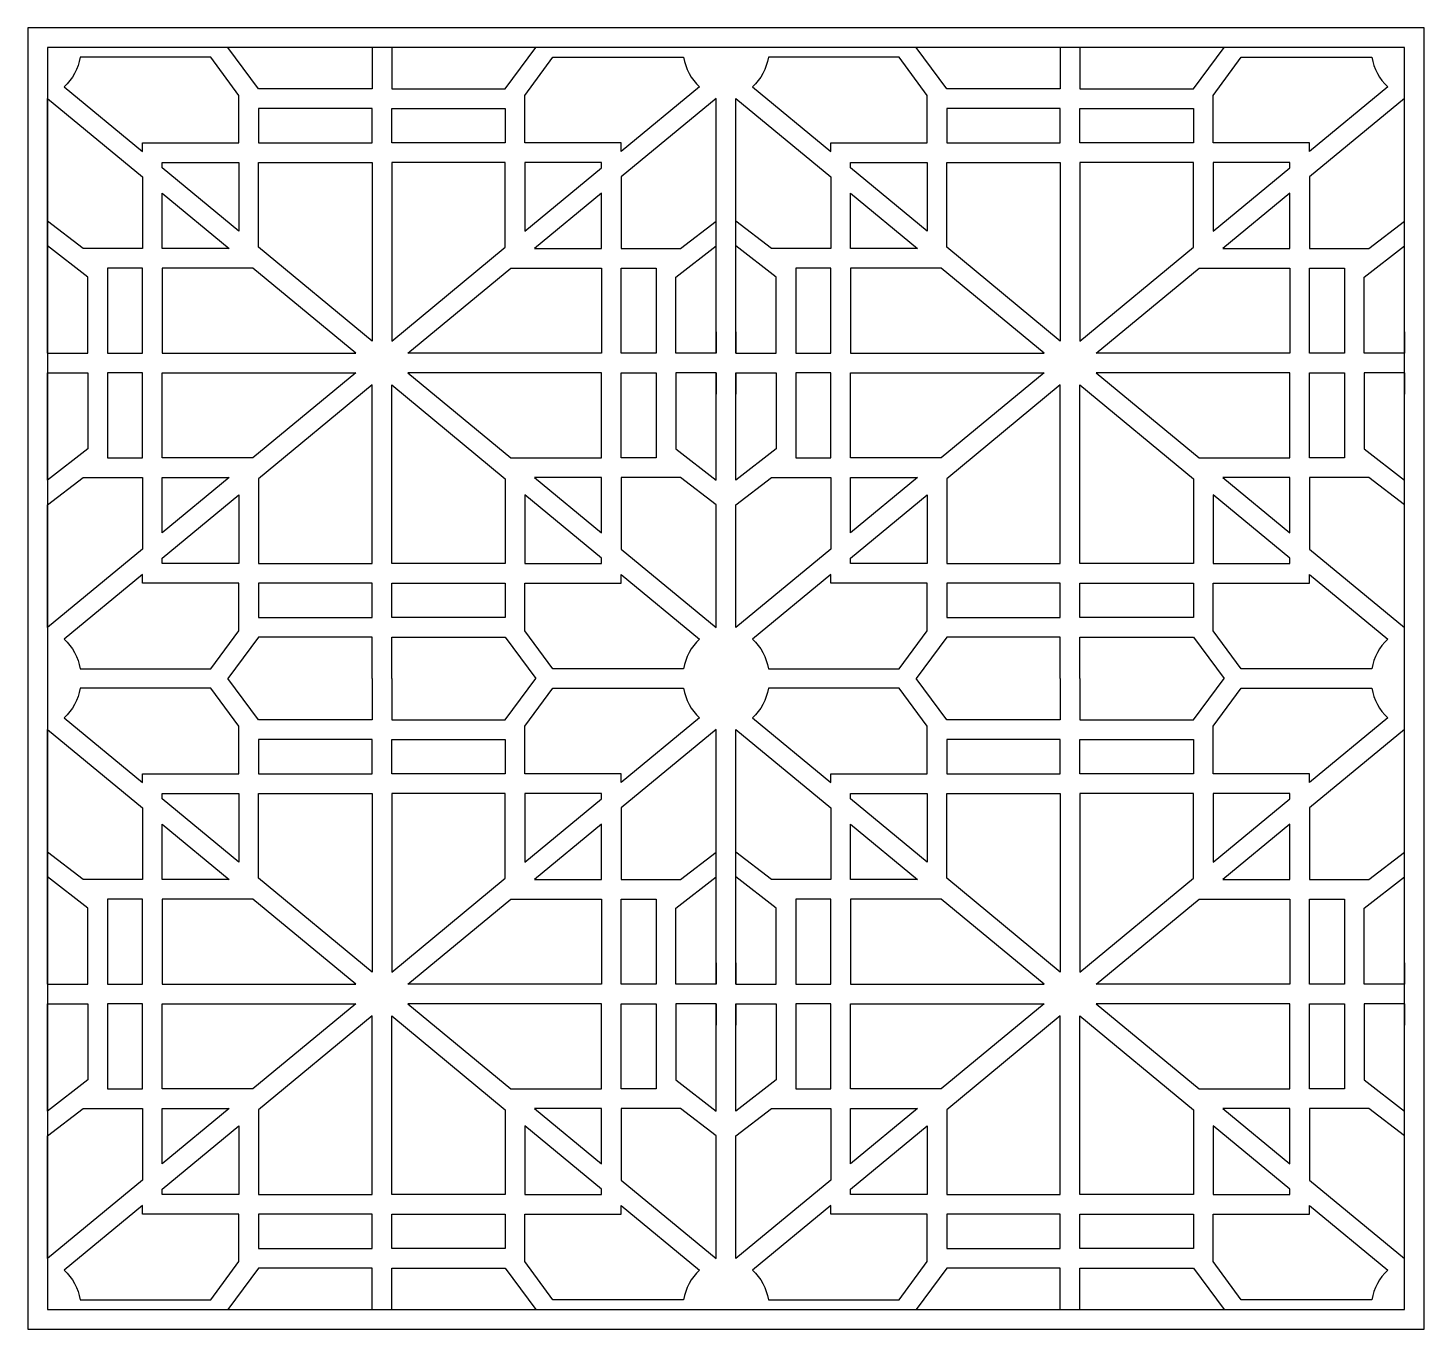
# Model space of a CAD drawing. Extents: x 133 to 417, y 135 to 400.
import ezdxf

# ---------------------------------------------------------------- set-up
doc = ezdxf.new("R2010")
doc.units = 0
doc.layers.add('LAYER_01', color=7, linetype='CONTINUOUS')

msp = doc.modelspace()

# ---------------------------------------------------------------- linework, layer by layer
at = {"layer": 'LAYER_01'}
for points in [[(132.98, 134.63), (417.48, 134.63), (417.48, 399.89), (132.98, 399.89)], [(136.98, 138.63), (413.48, 138.63), (413.48, 395.89), (136.98, 395.89)], [(203.11, 383.46), (179.96, 383.46), (179.96, 376.43), (203.11, 376.43)], [(207.11, 383.46), (230.26, 383.46), (230.26, 376.43), (207.11, 376.43)], [(343.35, 383.46), (320.2, 383.46), (320.2, 376.43), (343.35, 376.43)], [(347.35, 383.46), (370.51, 383.46), (370.51, 376.43), (347.35, 376.43)], [(160.33, 371.39), (160.33, 372.43), (175.96, 372.43), (175.96, 358.47)], [(179.96, 372.43), (203.11, 372.43), (203.11, 336.02), (179.96, 355.16)], [(230.26, 372.43), (207.11, 372.43), (207.11, 336.02), (230.26, 355.16)], [(249.89, 371.39), (249.89, 372.43), (234.26, 372.43), (234.26, 358.47)], [(300.57, 371.39), (300.57, 372.43), (316.2, 372.43), (316.2, 358.47)], [(320.2, 372.43), (343.35, 372.43), (343.35, 336.02), (320.2, 355.16)], [(370.51, 372.43), (347.35, 372.43), (347.35, 336.02), (370.51, 355.16)], [(390.14, 371.39), (390.14, 372.43), (374.51, 372.43), (374.51, 358.47)], [(160.33, 366.2), (173.98, 354.91), (160.33, 354.91)], [(249.89, 366.2), (236.24, 354.91), (249.89, 354.91)], [(300.57, 366.2), (314.22, 354.91), (300.57, 354.91)], [(390.14, 366.2), (376.49, 354.91), (390.14, 354.91)], [(149.22, 350.91), (149.22, 333.57), (156.33, 333.57), (156.33, 350.91)], [(160.33, 333.57), (199.79, 333.57), (178.81, 350.91), (160.33, 350.91)], [(249.89, 333.57), (210.42, 333.57), (231.4, 350.91), (249.89, 350.91)], [(260.99, 350.91), (260.99, 333.57), (253.89, 333.57), (253.89, 350.91)], [(289.47, 350.91), (289.47, 333.57), (296.57, 333.57), (296.57, 350.91)], [(300.57, 333.57), (340.04, 333.57), (319.06, 350.91), (300.57, 350.91)], [(390.14, 333.57), (350.67, 333.57), (371.65, 350.91), (390.14, 350.91)], [(401.24, 350.91), (401.24, 333.57), (394.14, 333.57), (394.14, 350.91)], [(156.33, 329.57), (149.22, 329.57), (149.22, 312.23), (156.33, 312.23)], [(160.33, 312.23), (160.33, 329.57), (199.79, 329.57), (178.81, 312.23)], [(249.89, 312.23), (249.89, 329.57), (210.42, 329.57), (231.4, 312.23)], [(253.89, 329.57), (260.99, 329.57), (260.99, 312.23), (253.89, 312.23)], [(296.57, 329.57), (289.47, 329.57), (289.47, 312.23), (296.57, 312.23)], [(300.57, 312.23), (300.57, 329.57), (340.04, 329.57), (319.06, 312.23)], [(390.14, 312.23), (390.14, 329.57), (350.67, 329.57), (371.65, 312.23)], [(394.14, 329.57), (401.24, 329.57), (401.24, 312.23), (394.14, 312.23)], [(179.96, 307.99), (179.96, 290.71), (203.11, 290.71), (203.11, 327.13)], [(230.26, 307.99), (230.26, 290.71), (207.11, 290.71), (207.11, 327.13)], [(320.2, 307.99), (320.2, 290.71), (343.35, 290.71), (343.35, 327.13)], [(370.51, 307.99), (370.51, 290.71), (347.35, 290.71), (347.35, 327.13)], [(136.98, 302.63), (144.24, 308.23), (156.33, 308.23), (156.33, 293.64), (136.98, 277.65)], [(160.33, 308.23), (173.98, 308.23), (160.33, 296.95)], [(249.89, 308.23), (236.24, 308.23), (249.89, 296.95)], [(273.23, 302.63), (265.98, 308.23), (253.89, 308.23), (253.89, 293.64), (273.23, 277.65)], [(277.23, 302.63), (284.49, 308.23), (296.57, 308.23), (296.57, 293.64), (277.23, 277.65)], [(300.57, 308.23), (314.22, 308.23), (300.57, 296.95)], [(390.14, 308.23), (376.49, 308.23), (390.14, 296.95)], [(413.48, 302.63), (406.22, 308.23), (394.14, 308.23), (394.14, 293.64), (413.48, 277.65)], [(160.33, 291.76), (175.96, 304.68), (175.96, 290.71), (160.33, 290.71)], [(249.89, 291.76), (234.26, 304.68), (234.26, 290.71), (249.89, 290.71)], [(300.57, 291.76), (316.2, 304.68), (316.2, 290.71), (300.57, 290.71)], [(390.14, 291.76), (374.51, 304.68), (374.51, 290.71), (390.14, 290.71)], [(179.96, 286.71), (179.96, 279.69), (203.11, 279.69), (203.11, 286.71)], [(230.26, 286.71), (230.26, 279.69), (207.11, 279.69), (207.11, 286.71)], [(320.2, 286.71), (320.2, 279.69), (343.35, 279.69), (343.35, 286.71)], [(370.51, 286.71), (370.51, 279.69), (347.35, 279.69), (347.35, 286.71)], [(203.11, 254.83), (179.96, 254.83), (179.96, 247.81), (203.11, 247.81)], [(207.11, 254.83), (230.26, 254.83), (230.26, 247.81), (207.11, 247.81)], [(343.35, 254.83), (320.2, 254.83), (320.2, 247.81), (343.35, 247.81)], [(347.35, 254.83), (370.51, 254.83), (370.51, 247.81), (347.35, 247.81)], [(160.33, 242.76), (160.33, 243.81), (175.96, 243.81), (175.96, 229.84)], [(179.96, 243.81), (203.11, 243.81), (203.11, 207.4), (179.96, 226.53)], [(230.26, 243.81), (207.11, 243.81), (207.11, 207.4), (230.26, 226.53)], [(249.89, 242.76), (249.89, 243.81), (234.26, 243.81), (234.26, 229.84)], [(300.57, 242.76), (300.57, 243.81), (316.2, 243.81), (316.2, 229.84)], [(320.2, 243.81), (343.35, 243.81), (343.35, 207.4), (320.2, 226.53)], [(370.51, 243.81), (347.35, 243.81), (347.35, 207.4), (370.51, 226.53)], [(390.14, 242.76), (390.14, 243.81), (374.51, 243.81), (374.51, 229.84)], [(160.33, 237.57), (173.98, 226.29), (160.33, 226.29)], [(249.89, 237.57), (236.24, 226.29), (249.89, 226.29)], [(300.57, 237.57), (314.22, 226.29), (300.57, 226.29)], [(390.14, 237.57), (376.49, 226.29), (390.14, 226.29)], [(149.22, 222.29), (149.22, 204.95), (156.33, 204.95), (156.33, 222.29)], [(160.33, 204.95), (199.79, 204.95), (178.81, 222.29), (160.33, 222.29)], [(249.89, 204.95), (210.42, 204.95), (231.4, 222.29), (249.89, 222.29)], [(260.99, 222.29), (260.99, 204.95), (253.89, 204.95), (253.89, 222.29)], [(289.47, 222.29), (289.47, 204.95), (296.57, 204.95), (296.57, 222.29)], [(300.57, 204.95), (340.04, 204.95), (319.06, 222.29), (300.57, 222.29)], [(390.14, 204.95), (350.67, 204.95), (371.65, 222.29), (390.14, 222.29)], [(401.24, 222.29), (401.24, 204.95), (394.14, 204.95), (394.14, 222.29)], [(156.33, 200.95), (149.22, 200.95), (149.22, 183.61), (156.33, 183.61)], [(160.33, 183.61), (160.33, 200.95), (199.79, 200.95), (178.81, 183.61)], [(249.89, 183.61), (249.89, 200.95), (210.42, 200.95), (231.4, 183.61)], [(253.89, 200.95), (260.99, 200.95), (260.99, 183.61), (253.89, 183.61)], [(296.57, 200.95), (289.47, 200.95), (289.47, 183.61), (296.57, 183.61)], [(300.57, 183.61), (300.57, 200.95), (340.04, 200.95), (319.06, 183.61)], [(390.14, 183.61), (390.14, 200.95), (350.67, 200.95), (371.65, 183.61)], [(394.14, 200.95), (401.24, 200.95), (401.24, 183.61), (394.14, 183.61)], [(179.96, 179.36), (179.96, 162.09), (203.11, 162.09), (203.11, 198.5)], [(230.26, 179.36), (230.26, 162.09), (207.11, 162.09), (207.11, 198.5)], [(320.2, 179.36), (320.2, 162.09), (343.35, 162.09), (343.35, 198.5)], [(370.51, 179.36), (370.51, 162.09), (347.35, 162.09), (347.35, 198.5)], [(136.98, 174), (144.24, 179.61), (156.33, 179.61), (156.33, 165.02), (136.98, 149.03)], [(160.33, 179.61), (173.98, 179.61), (160.33, 168.32)], [(249.89, 179.61), (236.24, 179.61), (249.89, 168.32)], [(273.23, 174), (265.98, 179.61), (253.89, 179.61), (253.89, 165.02), (273.23, 149.03)], [(277.23, 174), (284.49, 179.61), (296.57, 179.61), (296.57, 165.02), (277.23, 149.03)], [(300.57, 179.61), (314.22, 179.61), (300.57, 168.32)], [(390.14, 179.61), (376.49, 179.61), (390.14, 168.32)], [(413.48, 174), (406.22, 179.61), (394.14, 179.61), (394.14, 165.02), (413.48, 149.03)], [(160.33, 163.13), (175.96, 176.05), (175.96, 162.09), (160.33, 162.09)], [(249.89, 163.13), (234.26, 176.05), (234.26, 162.09), (249.89, 162.09)], [(300.57, 163.13), (316.2, 176.05), (316.2, 162.09), (300.57, 162.09)], [(390.14, 163.13), (374.51, 176.05), (374.51, 162.09), (390.14, 162.09)], [(179.96, 158.09), (179.96, 151.06), (203.11, 151.06), (203.11, 158.09)], [(230.26, 158.09), (230.26, 151.06), (207.11, 151.06), (207.11, 158.09)], [(320.2, 158.09), (320.2, 151.06), (343.35, 151.06), (343.35, 158.09)], [(370.51, 158.09), (370.51, 151.06), (347.35, 151.06), (347.35, 158.09)]]:
    msp.add_lwpolyline(points, close=True, dxfattribs=at)
for points in [[(203.11, 395.89), (203.11, 387.46), (179.96, 387.46), (173.74, 395.89)], [(207.11, 395.89), (207.11, 387.46), (230.26, 387.46), (236.48, 395.89)], [(343.35, 395.89), (343.35, 387.46), (320.2, 387.46), (313.98, 395.89)], [(347.35, 395.89), (347.35, 387.46), (370.51, 387.46), (376.73, 395.89)], [(136.98, 337.94), (136.98, 333.57), (136.98, 385.5), (156.33, 369.51), (156.33, 354.91), (144.24, 354.91), (136.98, 360.52)], [(273.23, 337.94), (273.23, 333.57), (273.23, 385.5), (253.89, 369.51), (253.89, 354.91), (265.98, 354.91), (273.23, 360.52)], [(277.23, 337.94), (277.23, 333.57), (277.23, 385.5), (296.57, 369.51), (296.57, 354.91), (284.49, 354.91), (277.23, 360.52)], [(413.48, 337.94), (413.48, 333.57), (413.48, 385.5), (394.14, 369.51), (394.14, 354.91), (406.22, 354.91), (413.48, 360.52)], [(136.98, 333.57), (145.22, 333.57), (145.22, 349.1), (136.98, 355.46)], [(273.23, 333.57), (264.99, 333.57), (264.99, 349.1), (273.23, 355.46)], [(277.23, 333.57), (285.47, 333.57), (285.47, 349.1), (277.23, 355.46)], [(413.48, 333.57), (405.24, 333.57), (405.24, 349.1), (413.48, 355.46)], [(136.98, 329.57), (145.22, 329.57), (145.22, 314.05), (136.98, 307.68), (136.98, 329.57), (136.98, 325.21)], [(273.23, 329.57), (264.99, 329.57), (264.99, 314.05), (273.23, 307.68), (273.23, 329.57), (273.23, 325.21)], [(277.23, 329.57), (285.47, 329.57), (285.47, 314.05), (277.23, 307.68), (277.23, 329.57), (277.23, 325.21)], [(413.48, 329.57), (405.24, 329.57), (405.24, 314.05), (413.48, 307.68), (413.48, 329.57), (413.48, 325.21)], [(203.11, 267.26), (203.11, 275.69), (179.96, 275.69), (173.74, 267.26)], [(207.11, 267.26), (207.11, 275.69), (230.26, 275.69), (236.48, 267.26)], [(343.35, 267.26), (343.35, 275.69), (320.2, 275.69), (313.98, 267.26)], [(347.35, 267.26), (347.35, 275.69), (370.51, 275.69), (376.73, 267.26)], [(203.11, 267.26), (203.11, 258.83), (179.96, 258.83), (173.74, 267.26)], [(207.11, 267.26), (207.11, 258.83), (230.26, 258.83), (236.48, 267.26)], [(343.35, 267.26), (343.35, 258.83), (320.2, 258.83), (313.98, 267.26)], [(347.35, 267.26), (347.35, 258.83), (370.51, 258.83), (376.73, 267.26)], [(136.98, 209.31), (136.98, 204.95), (136.98, 256.87), (156.33, 240.88), (156.33, 226.29), (144.24, 226.29), (136.98, 231.89)], [(273.23, 209.31), (273.23, 204.95), (273.23, 256.87), (253.89, 240.88), (253.89, 226.29), (265.98, 226.29), (273.23, 231.89)], [(277.23, 209.31), (277.23, 204.95), (277.23, 256.87), (296.57, 240.88), (296.57, 226.29), (284.49, 226.29), (277.23, 231.89)], [(413.48, 209.31), (413.48, 204.95), (413.48, 256.87), (394.14, 240.88), (394.14, 226.29), (406.22, 226.29), (413.48, 231.89)], [(136.98, 204.95), (145.22, 204.95), (145.22, 220.47), (136.98, 226.84)], [(273.23, 204.95), (264.99, 204.95), (264.99, 220.47), (273.23, 226.84)], [(277.23, 204.95), (285.47, 204.95), (285.47, 220.47), (277.23, 226.84)], [(413.48, 204.95), (405.24, 204.95), (405.24, 220.47), (413.48, 226.84)], [(136.98, 200.95), (145.22, 200.95), (145.22, 185.42), (136.98, 179.06), (136.98, 200.95), (136.98, 196.58)], [(273.23, 200.95), (264.99, 200.95), (264.99, 185.42), (273.23, 179.06), (273.23, 200.95), (273.23, 196.58)], [(277.23, 200.95), (285.47, 200.95), (285.47, 185.42), (277.23, 179.06), (277.23, 200.95), (277.23, 196.58)], [(413.48, 200.95), (405.24, 200.95), (405.24, 185.42), (413.48, 179.06), (413.48, 200.95), (413.48, 196.58)], [(203.11, 138.63), (203.11, 147.06), (179.96, 147.06), (173.74, 138.63)], [(207.11, 138.63), (207.11, 147.06), (230.26, 147.06), (236.48, 138.63)], [(343.35, 138.63), (343.35, 147.06), (320.2, 147.06), (313.98, 138.63)], [(347.35, 138.63), (347.35, 147.06), (370.51, 147.06), (376.73, 138.63)]]:
    msp.add_lwpolyline(points, dxfattribs=at)
for points in [[(143.61, 393.89, -0.167405), (140.38, 387.87), (156.33, 374.69), (156.33, 376.43), (175.96, 376.43), (175.96, 386.14), (170.24, 393.89)], [(266.6, 393.89, 0.167405), (269.83, 387.87), (253.89, 374.69), (253.89, 376.43), (234.26, 376.43), (234.26, 386.14), (239.97, 393.89)], [(283.86, 393.89, -0.167405), (280.63, 387.87), (296.57, 374.69), (296.57, 376.43), (316.2, 376.43), (316.2, 386.14), (310.49, 393.89)], [(406.85, 393.89, 0.167405), (410.08, 387.87), (394.14, 374.69), (394.14, 376.43), (374.51, 376.43), (374.51, 386.14), (380.22, 393.89)], [(140.38, 275.27, -0.167405), (143.61, 269.26), (170.24, 269.26), (175.96, 277.01), (175.96, 286.71), (156.33, 286.71), (156.33, 288.45)], [(269.83, 275.27, 0.167405), (266.6, 269.26), (239.97, 269.26), (234.26, 277.01), (234.26, 286.71), (253.89, 286.71), (253.89, 288.45)], [(280.63, 275.27, -0.167405), (283.86, 269.26), (310.49, 269.26), (316.2, 277.01), (316.2, 286.71), (296.57, 286.71), (296.57, 288.45)], [(410.08, 275.27, 0.167405), (406.85, 269.26), (380.22, 269.26), (374.51, 277.01), (374.51, 286.71), (394.14, 286.71), (394.14, 288.45)], [(143.61, 265.26, -0.167405), (140.38, 259.25), (156.33, 246.07), (156.33, 247.81), (175.96, 247.81), (175.96, 257.52), (170.24, 265.26)], [(266.6, 265.26, 0.167405), (269.83, 259.25), (253.89, 246.07), (253.89, 247.81), (234.26, 247.81), (234.26, 257.52), (239.97, 265.26)], [(283.86, 265.26, -0.167405), (280.63, 259.25), (296.57, 246.07), (296.57, 247.81), (316.2, 247.81), (316.2, 257.52), (310.49, 265.26)], [(406.85, 265.26, 0.167405), (410.08, 259.25), (394.14, 246.07), (394.14, 247.81), (374.51, 247.81), (374.51, 257.52), (380.22, 265.26)], [(140.38, 146.65, -0.167405), (143.61, 140.63), (170.24, 140.63), (175.96, 148.38), (175.96, 158.09), (156.33, 158.09), (156.33, 159.83)], [(269.83, 146.65, 0.167405), (266.6, 140.63), (239.97, 140.63), (234.26, 148.38), (234.26, 158.09), (253.89, 158.09), (253.89, 159.83)], [(280.63, 146.65, -0.167405), (283.86, 140.63), (310.49, 140.63), (316.2, 148.38), (316.2, 158.09), (296.57, 158.09), (296.57, 159.83)], [(410.08, 146.65, 0.167405), (406.85, 140.63), (380.22, 140.63), (374.51, 148.38), (374.51, 158.09), (394.14, 158.09), (394.14, 159.83)]]:
    msp.add_lwpolyline(points, format="xyb", close=True, dxfattribs=at)

doc.saveas('drawing.dxf')
